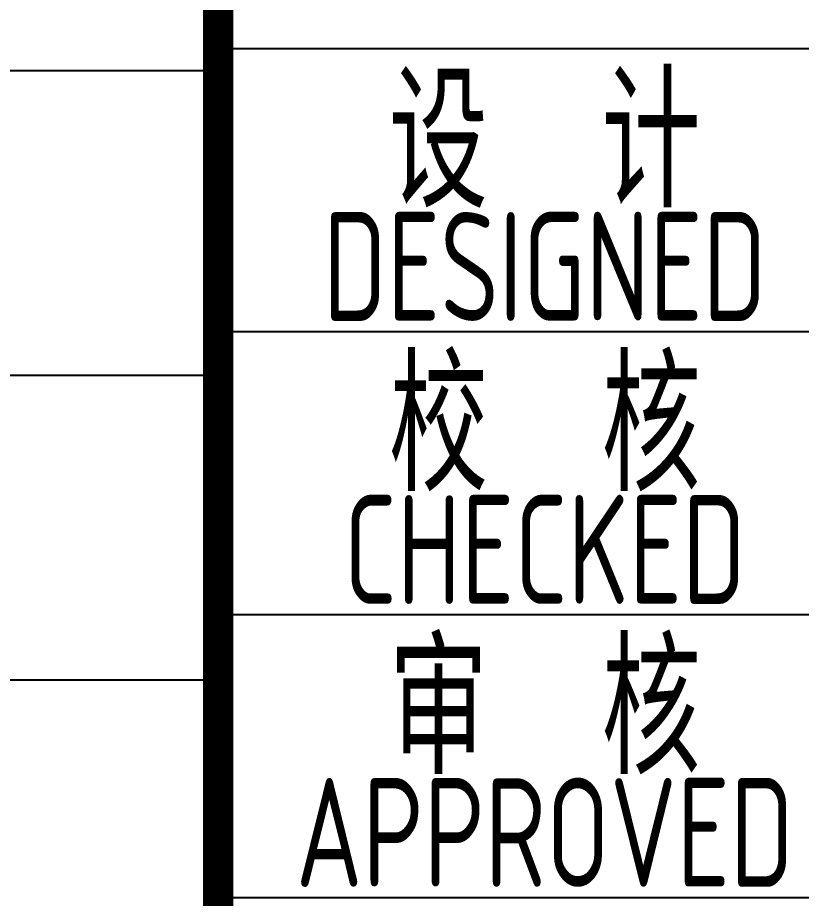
# Model space of a CAD drawing. Extents: x 5191187 to 5306989, y -468291 to -238224.
# Drawn here: x 5283185 to 5284985, y -356486 to -354463 of the extents above; entities that cross this region are included whole.
import ezdxf
from ezdxf.enums import TextEntityAlignment as Align

# ---------------------------------------------------------------- set-up
doc = ezdxf.new("R2010")
doc.units = 0
doc.header["$LTSCALE"] = 1000
doc.header["$MEASUREMENT"] = 0
doc.layers.get('0').update_dxf_attribs({"linetype": 'CONTINUOUS'})
doc.layers.add('图层线', color=8, linetype='CONTINUOUS')
doc.styles.add('AHD', font='sceie.shx', dxfattribs={"width": 0.7, "bigfont": 'sceic.shx'})

msp = doc.modelspace()

# ---------------------------------------------------------------- linework, layer by layer
for p, q in [((5283645.9, -354533.9), (5294645.9, -354533.9)), ((5283645.9, -355183.9), (5289145.9, -355183.9)), ((5283645.9, -355833.9), (5289145.9, -355833.9)), ((5283645.9, -356483.9), (5289145.9, -356483.9))]:
    msp.add_line(p, q)
at = {"const_width": 70}
msp.add_lwpolyline([(5283645.9, -352783.9), (5283645.9, -358783.9)], dxfattribs=at)
at = {"layer": '图层线'}
for p, q in [((5221045.9, -354583.9), (5283645.9, -354583.9)), ((5221045.9, -355283.9), (5283645.9, -355283.9)), ((5221045.9, -355983.9), (5283645.9, -355983.9))]:
    msp.add_line(p, q, dxfattribs=at)

# ---------------------------------------------------------------- texts
at = {"style": 'AHD', "width": 0.8}
for s, height, p in [('设  计', 300, (5284395.9, -354733.9)), ('设  计', 300, (5284395.9, -354733.9)), ('DESIGNED', 250, (5284395.9, -355033.9)), ('DESIGNED', 250, (5284395.9, -355033.9)), ('校  核', 300, (5284395.9, -355383.9)), ('校  核', 300, (5284395.9, -355383.9)), ('CHECKED', 250, (5284395.9, -355683.9)), ('CHECKED', 250, (5284395.9, -355683.9)), ('审  核', 300, (5284395.9, -356033.9)), ('审  核', 300, (5284395.9, -356033.9)), ('APPROVED', 250, (5284395.9, -356333.9)), ('APPROVED', 250, (5284395.9, -356333.9))]:
    msp.add_text(s, height=height, dxfattribs=at).set_placement(p, align=Align.MIDDLE)

doc.saveas('drawing.dxf')
